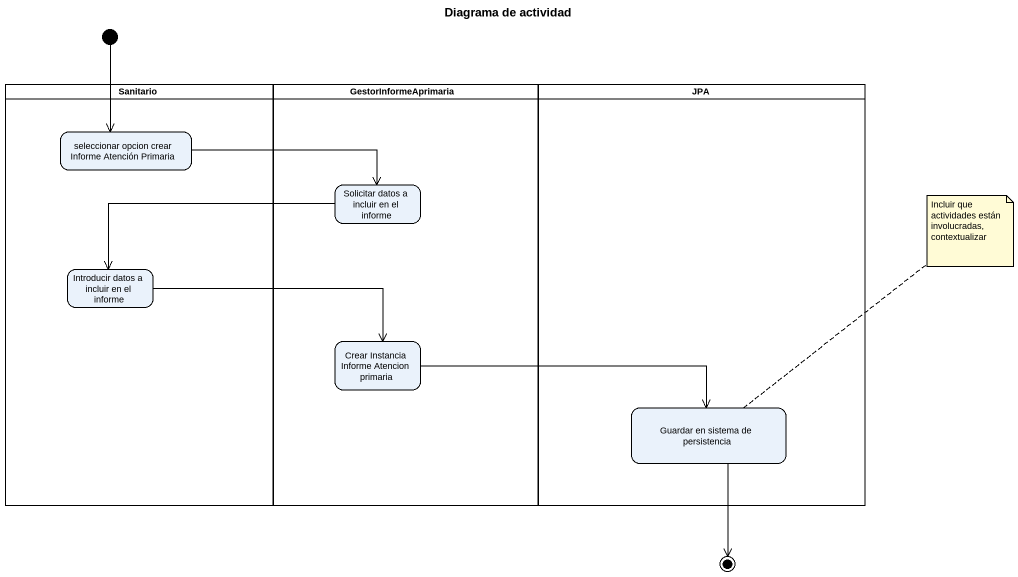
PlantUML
@startuml
title Diagrama de actividad
hide empty description
state initial1 <<start>>
state Sanitario <<partition>> {
  state "seleccionar opcion crear Informe Atención Primaria" as seleccionar_opcion_crear
  state "Introducir datos a incluir en el informe" as Introducir_datos_a_incluir
}
state GestorInformeAprimaria <<partition>> {
  state "Solicitar datos a incluir en el informe" as Solicitar_datos_a_incluir
  state "Crear Instancia Informe Atencion primaria" as Crear_Instancia_Informe
}
state JPA <<partition>> {
  state "Guardar en sistema de persistencia" as Guardar_en_sistema_de
}
state final1 <<end>>
initial1 --> seleccionar_opcion_crear
seleccionar_opcion_crear -right-> Solicitar_datos_a_incluir
Solicitar_datos_a_incluir -left-> Introducir_datos_a_incluir
Introducir_datos_a_incluir -right-> Crear_Instancia_Informe
Crear_Instancia_Informe -right-> Guardar_en_sistema_de
Guardar_en_sistema_de --> final1
note top of Guardar_en_sistema_de : Incluir que actividades están involucradas, contextualizar
@enduml
